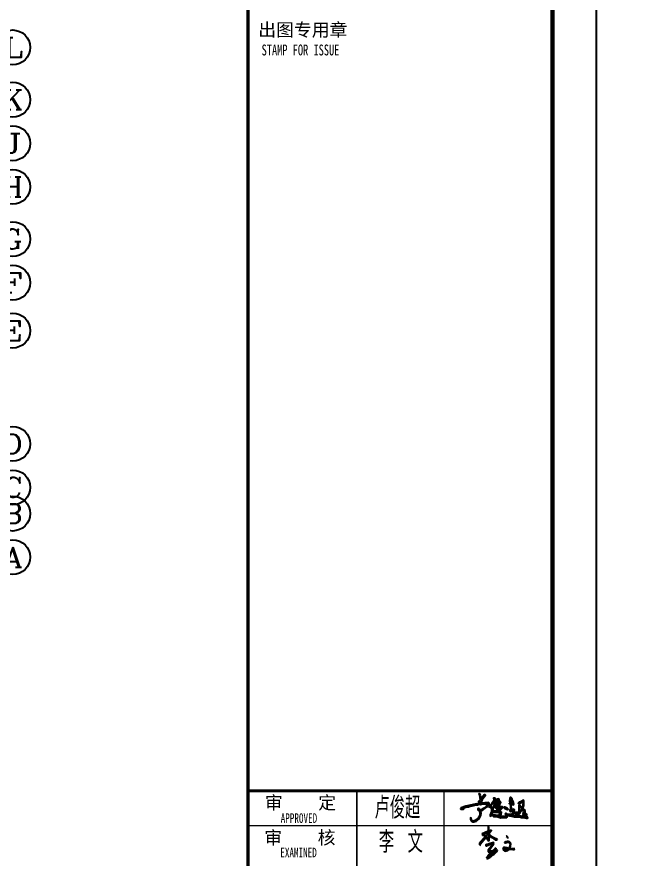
# Model space of a CAD drawing. Extents: x 27938 to 1507990, y 110129 to 923079.
# Drawn here: x 683202 to 697858, y 594601 to 613934 of the extents above; entities that cross this region are included whole.
import ezdxf
from ezdxf.enums import TextEntityAlignment as Align
from ezdxf.xclip import XClip

# ---------------------------------------------------------------- set-up
doc = ezdxf.new("R2010")
doc.units = 0
doc.header["$LTSCALE"] = 1000
doc.header["$MEASUREMENT"] = 0
doc.header["$XCLIPFRAME"] = 0
doc.linetypes.add('DASH', pattern=[0.35, 0.25, -0.1])
for name, color, linetype in [('AXIS', 3, 'Continuous'), ('AXIS_TEXT', 7, 'Continuous'), ('DOTE', 1, 'Continuous'), ('图框', 140, 'Continuous'), ('图签文字', 147, 'Continuous'), ('电子签名-李文', 7, 'DASH'), ('签名-水', 7, 'Continuous')]:
    doc.layers.add(name, color=color, linetype=linetype)
doc.layers.add('yichutu', color=7, linetype='Continuous', true_color=0xffffff, plot=False)
doc.styles.add('_TCH_AXIS', font='COMPLEX', dxfattribs={"bigfont": 'GBCBIG'})
doc.styles.add('COMPLEX', font='COMPLEX')
doc.styles.add('建筑图签-1', font='simhei.ttf', dxfattribs={"width": 0.7})
doc.styles.add('建筑图签-2', font='TXT.shx', dxfattribs={"width": 0.5, "bigfont": 'HZTXT.shx'})

# ---------------------------------------------------------------- blocks, each defined once
blk = doc.blocks.new('A$C74D73064')
at = {"layer": 'DOTE', "color": 5}
for p, q in [((186069.2, 61719.3), (-82096.5, 61719.3)), ((186069.2, 54519.3), (-82096.5, 54519.3))]:
    blk.add_line(p, q, dxfattribs=at)
blk = doc.blocks.new('ljc')
at = {"linetype": 'Continuous'}
h = blk.add_hatch(color=0, dxfattribs=at)
h.paths.add_polyline_path([(2022.8, 1567.7), (2018.8, 1563.7), (2019.8, 1561.7), (2023.8, 1561.7), (2021.8, 1551.7), (1954.8, 1537.7), (1932.8, 1529.7), (1929.8, 1526.7), (1928.8, 1524.7), (1930.8, 1522.7), (1943.8, 1523.7), (1945.8, 1525.7), (1941.8, 1527.7), (1959.8, 1534.7), (1966.8, 1534.7), (1974.8, 1537.7), (1984.8, 1538.7), (1997.8, 1542.7), (2009.8, 1543.7), (2017.8, 1546.7), (2024.8, 1545.7), (2034.8, 1548.7), (2060.8, 1549.7), (2051.8, 1536.7), (2041.8, 1527.7), (2027.8, 1520.7), (2022.8, 1520.7), (2017.8, 1525.7), (2014.8, 1526.7), (2012.8, 1524.7), (2012.8, 1520.7), (2018.8, 1515.7), (2021.8, 1507.7), (2021.8, 1493.7), (2011.8, 1476.7), (1999.8, 1468.7), (1987.8, 1466.7), (1981.8, 1472.7), (1979.8, 1479.7), (1977.8, 1481.7), (1977.8, 1474.7), (1980.8, 1467.7), (1987.8, 1462.7), (1993.8, 1462.7), (2004.8, 1466.7), (2017.8, 1477.7), (2026.8, 1492.7), (2027.8, 1503.7), (2024.8, 1516.7), (2032.8, 1517.7), (2053.8, 1532.7), (2066.8, 1548.7), (2066.8, 1551.7), (2063.8, 1554.7), (2028.8, 1552.7), (2035.8, 1574.7), (2048.8, 1590.7), (2046.8, 1592.7), (2042.8, 1591.7), (2027.8, 1572.7), (2024.8, 1588.7), (2020.8, 1596.7), (2017.8, 1598.7), (2016.8, 1596.7), (2019.8, 1589.7)])
h.paths.add_polyline_path([(2080.8, 1521.7), (2080.8, 1527.7), (2074.8, 1540.7), (2092.8, 1561.7), (2096.8, 1571.7), (2093.8, 1576.7), (2086.8, 1575.7), (2088.8, 1571.7), (2091.8, 1571.7), (2090.8, 1566.7), (2079.8, 1550.7), (2065.8, 1536.7), (2064.8, 1534.7), (2066.8, 1532.7), (2072.8, 1534.7), (2076.8, 1522.7), (2076.8, 1512.7), (2071.8, 1495.7), (2071.8, 1491.7), (2073.8, 1489.7), (2077.8, 1493.7), (2082.8, 1509.7), (2098.8, 1509.7), (2118.8, 1506.7), (2118.8, 1499.7), (2115.8, 1495.7), (2107.8, 1492.7), (2086.8, 1495.7), (2083.8, 1491.7), (2086.8, 1488.7), (2102.8, 1487.7), (2121.8, 1482.7), (2139.8, 1483.7), (2147.8, 1481.7), (2151.8, 1485.7), (2151.8, 1490.7), (2147.8, 1487.7), (2124.8, 1487.7), (2113.8, 1489.7), (2123.8, 1498.7), (2125.8, 1508.7), (2120.8, 1511.7), (2118.8, 1510.7), (2107.8, 1513.7), (2123.8, 1522.7), (2131.8, 1531.7), (2129.8, 1534.7), (2120.8, 1535.7), (2114.8, 1532.7), (2108.8, 1532.7), (2122.8, 1554.7), (2120.8, 1558.7), (2113.8, 1556.7), (2115.8, 1563.7), (2114.8, 1568.7), (2110.8, 1572.7), (2104.8, 1571.7), (2092.8, 1553.7)])
h.paths.add_polyline_path([(2088.8, 1534.7), (2096.8, 1534.7), (2111.8, 1550.7), (2115.8, 1551.7), (2110.8, 1542.7), (2098.8, 1527.7), (2100.8, 1525.7), (2113.8, 1527.7), (2120.8, 1530.7), (2123.8, 1529.7), (2117.8, 1523.7), (2100.8, 1514.7), (2083.8, 1513.7), (2083.8, 1517.7)], flags=16)
h.paths.add_polyline_path([(2092.8, 1536.7), (2094.8, 1539.7), (2102.8, 1545.7), (2095.8, 1536.7)], flags=16)
h.paths.add_polyline_path([(2092.8, 1543.7), (2093.8, 1548.7), (2105.8, 1567.7), (2108.8, 1568.7), (2110.8, 1566.7), (2107.8, 1553.7), (2103.8, 1549.7)], flags=16)
h.paths.add_polyline_path([(2140.8, 1533.7), (2137.8, 1532.7), (2136.8, 1530.7), (2141.8, 1526.7), (2154.8, 1521.7), (2157.8, 1522.7), (2152.8, 1527.7)])
h.paths.add_polyline_path([(2174.8, 1521.7), (2172.8, 1523.7), (2171.8, 1545.7), (2182.8, 1544.7), (2184.8, 1546.7), (2182.8, 1556.7), (2177.8, 1565.7), (2176.8, 1560.7), (2179.8, 1555.7), (2180.8, 1549.7), (2174.8, 1549.7), (2169.8, 1553.7), (2168.8, 1573.7), (2170.8, 1573.7), (2174.8, 1568.7), (2175.8, 1570.7), (2169.8, 1578.7), (2166.8, 1578.7), (2164.8, 1576.7), (2163.8, 1561.7), (2165.8, 1552.7), (2162.8, 1552.7), (2161.8, 1550.7), (2166.8, 1546.7), (2168.8, 1536.7), (2168.8, 1523.7), (2165.8, 1520.7), (2164.8, 1516.7), (2167.8, 1512.7), (2169.8, 1512.7), (2172.8, 1516.7), (2179.8, 1516.7), (2177.8, 1501.7), (2174.8, 1499.7), (2166.8, 1498.7), (2174.8, 1495.7), (2179.8, 1496.7), (2182.8, 1499.7), (2183.8, 1510.7), (2186.8, 1520.7), (2184.8, 1522.7)])
h.paths.add_polyline_path([(2232.8, 1541.7), (2232.8, 1563.7), (2230.8, 1566.7), (2214.8, 1557.7), (2209.8, 1556.7), (2205.8, 1551.7), (2210.8, 1547.7), (2210.8, 1550.7), (2228.8, 1559.7), (2227.8, 1541.7), (2226.8, 1536.7), (2223.8, 1532.7), (2219.8, 1533.7), (2212.8, 1541.7), (2210.8, 1542.7), (2208.8, 1540.7), (2208.8, 1507.7), (2188.8, 1507.7), (2186.8, 1505.7), (2190.8, 1502.7), (2212.8, 1502.7), (2216.8, 1510.7), (2221.8, 1515.7), (2231.8, 1517.7), (2233.8, 1512.7), (2233.8, 1504.7), (2226.8, 1504.7), (2231.8, 1501.7), (2231.8, 1499.7), (2227.8, 1496.7), (2228.8, 1492.7), (2238.8, 1494.7), (2242.8, 1488.7), (2242.8, 1485.7), (2211.8, 1491.7), (2188.8, 1491.7), (2178.8, 1493.7), (2175.8, 1495.7), (2166.8, 1495.7), (2163.8, 1497.7), (2153.8, 1498.7), (2146.8, 1502.7), (2143.8, 1502.7), (2142.8, 1500.7), (2143.8, 1497.7), (2152.8, 1493.7), (2173.8, 1490.7), (2185.8, 1486.7), (2210.8, 1486.7), (2221.8, 1483.7), (2229.8, 1483.7), (2242.8, 1479.7), (2248.8, 1479.7), (2250.8, 1481.7), (2243.8, 1495.7), (2245.8, 1498.7), (2237.8, 1502.7), (2238.8, 1512.7), (2236.8, 1519.7), (2232.8, 1522.7), (2223.8, 1521.7), (2213.8, 1515.7), (2211.8, 1521.7), (2212.8, 1535.7), (2219.8, 1529.7), (2227.8, 1529.7), (2229.8, 1531.7)])
at = {"color": 0, "linetype": 'Continuous', "elevation": 16426272}
for points in [[(1929.8, 1526.7), (1928.8, 1524.7), (1930.8, 1522.7), (1943.8, 1523.7), (1945.8, 1525.7), (1941.8, 1527.7), (1959.8, 1534.7), (1966.8, 1534.7), (1974.8, 1537.7), (1984.8, 1538.7), (1997.8, 1542.7), (2009.8, 1543.7), (2017.8, 1546.7), (2024.8, 1545.7), (2034.8, 1548.7), (2060.8, 1549.7), (2051.8, 1536.7), (2041.8, 1527.7), (2027.8, 1520.7), (2022.8, 1520.7), (2017.8, 1525.7), (2014.8, 1526.7), (2012.8, 1524.7), (2012.8, 1520.7), (2018.8, 1515.7), (2021.8, 1507.7), (2021.8, 1493.7), (2011.8, 1476.7), (1999.8, 1468.7), (1987.8, 1466.7), (1981.8, 1472.7), (1979.8, 1479.7), (1977.8, 1481.7), (1977.8, 1474.7), (1980.8, 1467.7), (1987.8, 1462.7), (1993.8, 1462.7), (2004.8, 1466.7), (2017.8, 1477.7), (2026.8, 1492.7), (2027.8, 1503.7), (2024.8, 1516.7), (2032.8, 1517.7), (2053.8, 1532.7), (2066.8, 1548.7), (2066.8, 1551.7), (2063.8, 1554.7), (2028.8, 1552.7), (2035.8, 1574.7), (2048.8, 1590.7), (2046.8, 1592.7), (2042.8, 1591.7), (2027.8, 1572.7), (2024.8, 1588.7), (2020.8, 1596.7), (2017.8, 1598.7), (2016.8, 1596.7), (2019.8, 1589.7), (2022.8, 1567.7), (2018.8, 1563.7), (2019.8, 1561.7), (2023.8, 1561.7), (2021.8, 1551.7), (1954.8, 1537.7), (1932.8, 1529.7), (1929.8, 1526.7)], [(2065.8, 1536.7), (2064.8, 1534.7), (2066.8, 1532.7), (2072.8, 1534.7), (2076.8, 1522.7), (2076.8, 1512.7), (2071.8, 1495.7), (2071.8, 1491.7), (2073.8, 1489.7), (2077.8, 1493.7), (2082.8, 1509.7), (2098.8, 1509.7), (2118.8, 1506.7), (2118.8, 1499.7), (2115.8, 1495.7), (2107.8, 1492.7), (2086.8, 1495.7), (2083.8, 1491.7), (2086.8, 1488.7), (2102.8, 1487.7), (2121.8, 1482.7), (2139.8, 1483.7), (2147.8, 1481.7), (2151.8, 1485.7), (2151.8, 1490.7), (2147.8, 1487.7), (2124.8, 1487.7), (2113.8, 1489.7), (2123.8, 1498.7), (2125.8, 1508.7), (2120.8, 1511.7), (2118.8, 1510.7), (2107.8, 1513.7), (2123.8, 1522.7), (2131.8, 1531.7), (2129.8, 1534.7), (2120.8, 1535.7), (2114.8, 1532.7), (2108.8, 1532.7), (2122.8, 1554.7), (2120.8, 1558.7), (2113.8, 1556.7), (2115.8, 1563.7), (2114.8, 1568.7), (2110.8, 1572.7), (2104.8, 1571.7), (2092.8, 1553.7), (2080.8, 1521.7), (2080.8, 1527.7), (2074.8, 1540.7), (2092.8, 1561.7), (2096.8, 1571.7), (2093.8, 1576.7), (2086.8, 1575.7), (2088.8, 1571.7), (2091.8, 1571.7), (2090.8, 1566.7), (2079.8, 1550.7), (2065.8, 1536.7)], [(2162.8, 1552.7), (2161.8, 1550.7), (2166.8, 1546.7), (2168.8, 1536.7), (2168.8, 1523.7), (2165.8, 1520.7), (2164.8, 1516.7), (2167.8, 1512.7), (2169.8, 1512.7), (2172.8, 1516.7), (2179.8, 1516.7), (2177.8, 1501.7), (2174.8, 1499.7), (2166.8, 1498.7), (2174.8, 1495.7), (2179.8, 1496.7), (2182.8, 1499.7), (2183.8, 1510.7), (2186.8, 1520.7), (2184.8, 1522.7), (2174.8, 1521.7), (2172.8, 1523.7), (2171.8, 1545.7), (2182.8, 1544.7), (2184.8, 1546.7), (2182.8, 1556.7), (2177.8, 1565.7), (2176.8, 1560.7), (2179.8, 1555.7), (2180.8, 1549.7), (2174.8, 1549.7), (2169.8, 1553.7), (2168.8, 1573.7), (2170.8, 1573.7), (2174.8, 1568.7), (2175.8, 1570.7), (2169.8, 1578.7), (2166.8, 1578.7), (2164.8, 1576.7), (2163.8, 1561.7), (2165.8, 1552.7), (2162.8, 1552.7)], [(2015.8, 1560.7), (2014.8, 1559.7), (2016.8, 1559.7), (2015.8, 1560.7)], [(2016.8, 1561.7), (2015.8, 1560.7), (2018.8, 1560.7), (2016.8, 1561.7)], [(2083.8, 1513.7), (2083.8, 1517.7), (2088.8, 1534.7), (2096.8, 1534.7), (2111.8, 1550.7), (2115.8, 1551.7), (2110.8, 1542.7), (2098.8, 1527.7), (2100.8, 1525.7), (2113.8, 1527.7), (2120.8, 1530.7), (2123.8, 1529.7), (2117.8, 1523.7), (2100.8, 1514.7), (2083.8, 1513.7)], [(2092.8, 1543.7), (2093.8, 1548.7), (2105.8, 1567.7), (2108.8, 1568.7), (2110.8, 1566.7), (2107.8, 1553.7), (2103.8, 1549.7), (2092.8, 1543.7)], [(2092.8, 1536.7), (2094.8, 1539.7), (2102.8, 1545.7), (2095.8, 1536.7), (2092.8, 1536.7)], [(2137.8, 1532.7), (2136.8, 1530.7), (2141.8, 1526.7), (2154.8, 1521.7), (2157.8, 1522.7), (2152.8, 1527.7), (2140.8, 1533.7), (2137.8, 1532.7)], [(2143.8, 1502.7), (2142.8, 1500.7), (2143.8, 1497.7), (2152.8, 1493.7), (2173.8, 1490.7), (2185.8, 1486.7), (2210.8, 1486.7), (2221.8, 1483.7), (2229.8, 1483.7), (2242.8, 1479.7), (2248.8, 1479.7), (2250.8, 1481.7), (2243.8, 1495.7), (2245.8, 1498.7), (2237.8, 1502.7), (2238.8, 1512.7), (2236.8, 1519.7), (2232.8, 1522.7), (2223.8, 1521.7), (2213.8, 1515.7), (2211.8, 1521.7), (2212.8, 1535.7), (2219.8, 1529.7), (2227.8, 1529.7), (2229.8, 1531.7), (2232.8, 1541.7), (2232.8, 1563.7), (2230.8, 1566.7), (2214.8, 1557.7), (2209.8, 1556.7), (2205.8, 1551.7), (2210.8, 1547.7), (2210.8, 1550.7), (2228.8, 1559.7), (2227.8, 1541.7), (2226.8, 1536.7), (2223.8, 1532.7), (2219.8, 1533.7), (2212.8, 1541.7), (2210.8, 1542.7), (2208.8, 1540.7), (2208.8, 1507.7), (2188.8, 1507.7), (2186.8, 1505.7), (2190.8, 1502.7), (2212.8, 1502.7), (2216.8, 1510.7), (2221.8, 1515.7), (2231.8, 1517.7), (2233.8, 1512.7), (2233.8, 1504.7), (2226.8, 1504.7), (2231.8, 1501.7), (2231.8, 1499.7), (2227.8, 1496.7), (2228.8, 1492.7), (2238.8, 1494.7), (2242.8, 1488.7), (2242.8, 1485.7), (2211.8, 1491.7), (2188.8, 1491.7), (2178.8, 1493.7), (2175.8, 1495.7), (2166.8, 1495.7), (2163.8, 1497.7), (2153.8, 1498.7), (2146.8, 1502.7), (2143.8, 1502.7)], [(2176.8, 1568.7), (2175.8, 1569.7), (2174.8, 1566.7), (2176.8, 1564.7), (2176.8, 1568.7)]]:
    blk.add_lwpolyline(points, dxfattribs=at)
blk = doc.blocks.new('A$C44B256A7')
at = {"layer": '电子签名-李文'}
h = blk.add_hatch(color=0, dxfattribs=at)
h.dxf.hatch_style = 1
h.paths.add_polyline_path([(934, -1198), (941, -1210), (956, -1216), (968, -1207), (992, -1199), (1012, -1194), (1037, -1192), (1054, -1200), (1076, -1215), (1093, -1230), (1096, -1243), (1095, -1265), (1092, -1286), (1086, -1310), (1075, -1335), (1059, -1365), (1039, -1388), (1024, -1405), (1007, -1416), (991, -1423), (973, -1429), (958, -1429), (945, -1423), (936, -1414), (927, -1402), (919, -1391), (910, -1376), (910, -1366), (915, -1361), (935, -1366), (957, -1369), (977, -1373), (1002, -1377), (1020, -1380), (1055, -1386), (1075, -1389), (1102, -1393), (1140, -1392), (1169, -1396), (1199, -1396), (1222, -1404), (1226, -1395), (1230, -1384), (1221, -1380), (1202, -1379), (1168, -1378), (1110, -1373), (1073, -1371), (1046, -1369), (997, -1351), (972, -1349), (946, -1344), (925, -1342), (903, -1340), (893, -1348), (890, -1366), (894, -1381), (897, -1390), (916, -1418), (935, -1434), (951, -1442), (978, -1445), (993, -1442), (1013, -1435), (1029, -1424), (1042, -1415), (1055, -1395), (1073, -1371), (1079, -1362), (1095, -1333), (1111, -1306), (1111, -1281), (1114, -1251), (1116, -1233), (1101, -1208), (1084, -1194), (1069, -1182), (1055, -1176), (1037, -1171), (1016, -1172), (990, -1176), (970, -1183), (958, -1186), (940, -1186), (934, -1191)])
h.paths.add_polyline_path([(987, -1030), (1007, -1049), (1020, -1066), (1032, -1071), (1036, -1064), (1030, -1052), (1020, -1039), (1013, -1028), (1006, -1017), (992, -1016), (986, -1024)])
h.paths.add_polyline_path([(395, -1278), (403, -1295), (420, -1295), (516, -1261), (580, -1237), (606, -1225), (604, -1242), (569, -1289), (521, -1338), (502, -1370), (469, -1415), (459, -1437), (466, -1461), (473, -1463), (505, -1473), (561, -1464), (589, -1463), (635, -1455), (656, -1452), (683, -1449), (699, -1446), (687, -1462), (666, -1475), (650, -1485), (642, -1496), (607, -1527), (583, -1544), (580, -1546), (575, -1557), (545, -1583), (532, -1592), (516, -1602), (509, -1608), (462, -1636), (449, -1640), (446, -1634), (474, -1608), (494, -1591), (506, -1568), (523, -1548), (531, -1543), (553, -1516), (584, -1491), (603, -1465), (635, -1430), (668, -1402), (694, -1383), (693, -1366), (669, -1376), (650, -1395), (619, -1417), (594, -1442), (569, -1472), (533, -1499), (492, -1545), (460, -1590), (425, -1625), (417, -1648), (432, -1658), (463, -1657), (488, -1643), (516, -1628), (543, -1606), (571, -1586), (603, -1554), (635, -1533), (664, -1502), (690, -1485), (715, -1464), (726, -1446), (732, -1424), (710, -1420), (656, -1427), (590, -1434), (534, -1446), (510, -1444), (492, -1444), (486, -1428), (519, -1384), (565, -1324), (604, -1274), (630, -1231), (626, -1201), (589, -1206), (563, -1218), (528, -1229), (519, -1232), (499, -1236), (473, -1243), (448, -1253), (428, -1261), (405, -1271), (394, -1276)])
edge = h.paths.add_edge_path()
edge.add_line((470, -744), (463, -751))
edge.add_line((479, -744), (470, -744))
edge.add_line((486, -757), (479, -744))
edge.add_line((488, -983), (488, -948))
edge.add_line((505, -985), (488, -983))
edge.add_line((531, -998), (505, -985))
edge.add_line((559, -1019), (531, -998))
edge.add_line((586, -1042), (559, -1019))
edge.add_line((649, -1079), (586, -1042))
edge.add_line((698, -1095), (649, -1079))
edge.add_line((735, -1105), (698, -1095))
edge.add_line((727, -1120), (735, -1105))
edge.add_line((692, -1122), (727, -1120))
edge.add_line((655, -1122), (692, -1122))
edge.add_line((675, -1107), (655, -1122))
edge.add_line((627, -1093), (675, -1107))
edge.add_line((570, -1058), (627, -1093))
edge.add_line((495, -1007), (570, -1058))
edge.add_line((490, -1012), (495, -1007))
edge.add_line((495, -1144), (490, -1012))
edge.add_line((491, -1152), (495, -1144))
edge.add_line((471, -1149), (491, -1152))
edge.add_line((413, -1057), (471, -1149))
edge.add_line((371, -1021), (413, -1057))
edge.add_line((341, -1002), (371, -1021))
edge.add_line((314, -991), (341, -1002))
edge.add_line((286, -969), (314, -991))
edge.add_line((297, -954), (286, -969))
edge.add_line((497, -860), (487, -865))
edge.add_line((563, -849), (497, -860))
edge.add_line((565, -866), (563, -849))
edge.add_line((448, -990), (471, -966))
edge.add_line((239, -1246), (448, -990))
edge.add_line((247, -1268), (239, -1246))
edge.add_line((227, -1272), (247, -1268))
edge.add_line((213, -1252), (227, -1272))
edge.add_line((221, -1213), (213, -1252))
edge.add_line((366, -1049), (221, -1213))
edge.add_line((531, -873), (487, -920))
edge.add_line((523, -874), (531, -873))
edge.add_line((444, -905), (468, -895))
edge.add_line((350, -952), (444, -905))
edge.add_line((322, -977), (350, -952))
edge.add_line((376, -998), (322, -977))
edge.add_line((410, -1028), (376, -998))
edge.add_line((430, -1046), (410, -1028))
edge.add_line((458, -1093), (430, -1046))
edge.add_line((476, -1116), (458, -1093))
edge.add_line((463, -751), (470, -938))
h = blk.add_hatch(color=0, dxfattribs=at)
h.dxf.hatch_style = 1
h.paths.add_polyline_path([(322, -977), (350, -952), (444, -905), (468, -895), (468, -874), (297, -954), (286, -969), (314, -991), (341, -1002), (371, -1021), (383, -1031), (397, -1017), (376, -998)])
h = blk.add_hatch(color=0, dxfattribs=at)
h.dxf.hatch_style = 1
h.paths.add_polyline_path([(470, -938), (397, -1017), (414, -1031), (448, -990), (471, -966), (476, -1116), (458, -1093), (430, -1046), (414, -1032), (401, -1047), (413, -1057), (471, -1149), (491, -1152), (495, -1144), (490, -1012), (495, -1007), (570, -1058), (627, -1093), (675, -1107), (655, -1122), (692, -1122), (727, -1120), (735, -1105), (698, -1095), (649, -1079), (586, -1042), (559, -1019), (531, -998), (505, -985), (488, -983), (488, -948), (565, -866), (563, -849), (497, -860), (487, -865), (486, -757), (479, -744), (470, -744), (463, -751)])
h.paths.add_polyline_path([(487, -888), (535, -869), (487, -920)], flags=16)
h = blk.add_hatch(color=0, dxfattribs=at)
h.dxf.hatch_style = 1
h.paths.add_polyline_path([(401, -1047), (383, -1031), (366, -1049), (221, -1213), (213, -1252), (227, -1272), (247, -1268), (239, -1246)])
h.paths.add_polyline_path([(414, -1032), (410, -1028), (397, -1017), (383, -1031), (401, -1047)])
h = blk.add_hatch(color=0, dxfattribs=at)
h.dxf.hatch_style = 1
h.paths.add_polyline_path([(604, -1432), (594, -1442), (576, -1464), (589, -1463), (607, -1460), (636, -1429)])
h.paths.add_polyline_path([(1055, -1386), (1061, -1387), (1073, -1371), (1055, -1370), (1043, -1384)])
at = {"layer": '电子签名-李文', "color": 0}
for p, q in [((297, -954, 0), (286, -969, 0)), ((468, -874, 0), (297, -954, 0)), ((322, -977, 0), (350, -952, 0)), ((350, -952, 0), (444, -905, 0)), ((470, -938, 0), (366, -1049, 0)), ((444, -905, 0), (468, -895, 0)), ((448, -990, 0), (471, -966, 0)), ((470, -744, 0), (463, -751, 0)), ((463, -751, 0), (470, -938, 0)), ((479, -744, 0), (470, -744, 0)), ((471, -966, 0), (476, -1116, 0)), ((486, -757, 0), (479, -744, 0)), ((487, -865, 0), (486, -757, 0)), ((497, -860, 0), (487, -865, 0)), ((531, -873, 0), (487, -920, 0)), ((487, -888, 0), (523, -874, 0)), ((487, -920, 0), (487, -888, 0)), ((488, -948, 0), (565, -866, 0)), ((488, -983, 0), (488, -948, 0)), ((563, -849, 0), (497, -860, 0)), ((523, -874, 0), (531, -873, 0)), ((565, -866, 0), (563, -849, 0)), ((366, -1049, 0), (221, -1213, 0)), ((239, -1246, 0), (448, -990, 0)), ((286, -969, 0), (314, -991, 0)), ((314, -991, 0), (341, -1002, 0)), ((376, -998, 0), (322, -977, 0)), ((341, -1002, 0), (371, -1021, 0)), ((371, -1021, 0), (413, -1057, 0)), ((410, -1028, 0), (376, -998, 0)), ((430, -1046, 0), (410, -1028, 0)), ((413, -1057, 0), (471, -1149, 0)), ((458, -1093, 0), (430, -1046, 0)), ((476, -1116, 0), (458, -1093, 0)), ((471, -1149, 0), (491, -1152, 0)), ((505, -985, 0), (488, -983, 0)), ((490, -1012, 0), (495, -1007, 0)), ((495, -1144, 0), (490, -1012, 0)), ((491, -1152, 0), (495, -1144, 0)), ((495, -1007, 0), (570, -1058, 0)), ((531, -998, 0), (505, -985, 0)), ((559, -1019, 0), (531, -998, 0)), ((586, -1042, 0), (559, -1019, 0)), ((570, -1058, 0), (627, -1093, 0)), ((649, -1079, 0), (586, -1042, 0)), ((627, -1093, 0), (675, -1107, 0)), ((698, -1095, 0), (649, -1079, 0)), ((675, -1107, 0), (655, -1122, 0)), ((655, -1122, 0), (692, -1122, 0)), ((692, -1122, 0), (727, -1120, 0)), ((735, -1105, 0), (698, -1095, 0)), ((727, -1120, 0), (735, -1105, 0)), ((221, -1213, 0), (213, -1252, 0)), ((213, -1252, 0), (227, -1272, 0)), ((227, -1272, 0), (247, -1268, 0)), ((247, -1268, 0), (239, -1246, 0))]:
    blk.add_line(p, q, dxfattribs=at)
at = {"layer": '电子签名-李文', "color": 0, "elevation": 0}
for points in [[(395, -1278), (403, -1295), (420, -1295), (516, -1261), (580, -1237), (606, -1225), (604, -1242), (569, -1289), (521, -1338), (502, -1370), (469, -1415), (459, -1437), (466, -1461), (473, -1463), (505, -1473), (561, -1464), (589, -1463), (635, -1455), (656, -1452), (683, -1449), (699, -1446), (687, -1462), (666, -1475), (650, -1485), (642, -1496), (607, -1527), (583, -1544), (580, -1546), (575, -1557), (545, -1583), (532, -1592), (516, -1602), (509, -1608), (462, -1636), (449, -1640), (446, -1634), (474, -1608), (494, -1591), (506, -1568), (523, -1548), (531, -1543), (553, -1516), (584, -1491), (603, -1465), (635, -1430), (668, -1402), (694, -1383), (693, -1366), (669, -1376), (650, -1395), (619, -1417), (594, -1442), (569, -1472), (533, -1499), (492, -1545), (460, -1590), (425, -1625), (417, -1648), (432, -1658), (463, -1657), (488, -1643), (516, -1628), (543, -1606), (571, -1586), (603, -1554), (635, -1533), (664, -1502), (690, -1485), (715, -1464), (726, -1446), (732, -1424), (710, -1420), (656, -1427), (590, -1434), (534, -1446), (510, -1444), (492, -1444), (486, -1428), (519, -1384), (565, -1324), (604, -1274), (630, -1231), (626, -1201), (589, -1206), (563, -1218), (528, -1229), (519, -1232), (499, -1236), (473, -1243), (448, -1253), (428, -1261), (405, -1271), (394, -1276), (395, -1278)], [(934, -1198), (941, -1210), (956, -1216), (968, -1207), (992, -1199), (1012, -1194), (1037, -1192), (1054, -1200), (1076, -1215), (1093, -1230), (1096, -1243), (1095, -1265), (1092, -1286), (1086, -1310), (1075, -1335), (1059, -1365), (1039, -1388), (1024, -1405), (1007, -1416), (991, -1423), (973, -1429), (958, -1429), (945, -1423), (936, -1414), (927, -1402), (919, -1391), (910, -1376), (910, -1366), (915, -1361), (935, -1366), (957, -1369), (977, -1373), (1002, -1377), (1020, -1380), (1055, -1386), (1075, -1389), (1102, -1393), (1140, -1392), (1169, -1396), (1199, -1396), (1222, -1404), (1226, -1395), (1230, -1384), (1221, -1380), (1202, -1379), (1168, -1378), (1110, -1373), (1073, -1371), (1046, -1369), (997, -1351), (972, -1349), (946, -1344), (925, -1342), (903, -1340), (893, -1348), (890, -1366), (894, -1381), (897, -1390), (916, -1418), (935, -1434), (951, -1442), (978, -1445), (993, -1442), (1013, -1435), (1029, -1424), (1042, -1415), (1055, -1395), (1073, -1371), (1079, -1362), (1095, -1333), (1111, -1306), (1111, -1281), (1114, -1251), (1116, -1233), (1101, -1208), (1084, -1194), (1069, -1182), (1055, -1176), (1037, -1171), (1016, -1172), (990, -1176), (970, -1183), (958, -1186), (940, -1186), (934, -1191), (934, -1198)], [(987, -1030), (1007, -1049), (1020, -1066), (1032, -1071), (1036, -1064), (1030, -1052), (1020, -1039), (1013, -1028), (1006, -1017), (992, -1016), (986, -1024), (987, -1030)]]:
    blk.add_lwpolyline(points, dxfattribs=at)
blk = doc.blocks.new('TK')
at = {"layer": '图框'}
blk.add_lwpolyline([(465375, 548714), (549475, 548714), (549475, 489314), (465375, 489314)], close=True, dxfattribs=at)
blk.add_lwpolyline([(465375, 548714), (549475, 548714), (549475, 489314), (465375, 489314)], close=True, dxfattribs=at)
at = {"layer": '图框', "const_width": 100}
blk.add_lwpolyline([(548475, 490314), (548475, 547714), (467875, 547714), (467875, 490314)], close=True, dxfattribs=at)
at = {"layer": '图框'}
for points, const_width in [([(541480, 490314), (541480, 547714)], 70), ([(548480, 503514), (541480, 503514)], 70), ([(541480, 503514), (548480, 503514)], 70), ([(543979, 497114), (543980, 503514)], 35), ([(545980, 497114), (545980, 503514)], 35), ([(541480, 502714), (548480, 502714)], 35)]:
    blk.add_lwpolyline(points, dxfattribs=dict(at, const_width=const_width))
at = {"layer": '签名-水', "color": 0, "linetype": 'Continuous', "xscale": 4.799999999813735, "yscale": 4.799999999813735, "zscale": 4.799999999813735}
blk.add_blockref('ljc', (537099, 495781, -78846106), dxfattribs=at)
at = {"layer": '签名-水', "color": 0, "xscale": 0.8, "yscale": 0.8, "zscale": 0.8}
blk.add_blockref('A$C44B256A7', (546622, 503288, 0), dxfattribs=at)
at = {"layer": '图框', "style": '建筑图签-1', "width": 0.7}
for s, height, p in [('STAMP FOR ISSUE', 250, (541793, 520395)), ('APPROVED ', 220, (542231, 502778)), ('EXAMINED  ', 220, (542222, 501988, -1799))]:
    blk.add_text(s, height=height, dxfattribs=at).set_placement(p)
at = {"layer": '图签文字', "color": 7, "style": '建筑图签-1'}
for s, p in [('出图专用章', (541716, 520832)), ('审    定', (541868, 503093)), ('审    核', (541855, 502291))]:
    blk.add_text(s, height=300, dxfattribs=at).set_placement(p)
at = {"layer": '签名-水', "color": 0, "style": '建筑图签-2', "width": 0.7}
for s, p in [('卢俊超', (544386, 502876)), ('李 文', (544484, 502090))]:
    blk.add_text(s, height=500, dxfattribs=at).set_placement(p)
blk = doc.blocks.new('yct-841-594-84100-59399.9999999999-100-1000.0')
at = {"layer": 'yichutu', "color": 7, "true_color": 0xffffff}
blk.add_lwpolyline([(0, 0), (0, 59400), (84100, 59400), (84100, 0)], close=True, dxfattribs=at)
blk = doc.blocks.new('_AXISO')
blk.add_circle((0, 0), 0.5)
at = {"layer": 'AXIS_TEXT', "style": 'COMPLEX', "width": 1.041667}
blk.add_attdef('A', text='', height=0.56, dxfattribs=at).set_placement((-0.25, -0.28), (0.25, -0.28), align=Align.FIT)

msp = doc.modelspace()

# ---------------------------------------------------------------- block references
msp.add_blockref('TK', (147028.8, 92654.3))
at = {"color": 8}
ref = msp.add_blockref('A$C74D73064', (561390.9, 549160.3), dxfattribs=at)
XClip(ref).set_block_clipping_path([(63315.4263309771, 50772.2529092039), (117315.4131985184, 70272.2529080271)])
at = {"layer": 'AXIS', "color": 8}
ref = msp.add_blockref('_AXISO', (683106.3, 613232.6), dxfattribs=dict(at, xscale=800, yscale=800, zscale=800))
ref.add_attrib('A', 'L', dxfattribs={"layer": 'AXIS_TEXT', "color": 8, "ltscale": 0.5, "height": 452.5, "style": '_TCH_AXIS', "width": 1.4}).set_placement((682880.1, 613006.3), (683332.6, 613006.3), align=Align.FIT)
ref = msp.add_blockref('_AXISO', (683106.3, 612032.6), dxfattribs=dict(at, xscale=800, yscale=800, zscale=800))
ref.add_attrib('A', 'K', dxfattribs={"layer": 'AXIS_TEXT', "color": 8, "ltscale": 0.5, "height": 452.5, "style": '_TCH_AXIS', "width": 1.105263}).set_placement((682880.1, 611806.3), (683332.6, 611806.3), align=Align.FIT)
ref = msp.add_blockref('_AXISO', (683106.3, 611032.6), dxfattribs=dict(at, xscale=800, yscale=800, zscale=800))
ref.add_attrib('A', 'J', dxfattribs={"layer": 'AXIS_TEXT', "color": 8, "ltscale": 0.5, "height": 452.5, "style": '_TCH_AXIS', "width": 1.909091}).set_placement((682880.1, 610806.3), (683332.6, 610806.3), align=Align.FIT)
ref = msp.add_blockref('_AXISO', (683106.3, 610032.8), dxfattribs=dict(at, xscale=800, yscale=800, zscale=800))
ref.add_attrib('A', 'H', dxfattribs={"layer": 'AXIS_TEXT', "color": 8, "ltscale": 0.5, "height": 452.5, "style": '_TCH_AXIS', "width": 1.05}).set_placement((682880.1, 609806.6), (683332.6, 609806.6), align=Align.FIT)
ref = msp.add_blockref('_AXISO', (683106.3, 608832.6), dxfattribs=dict(at, xscale=800, yscale=800, zscale=800))
ref.add_attrib('A', 'G', dxfattribs={"layer": 'AXIS_TEXT', "color": 8, "ltscale": 0.5, "height": 452.5, "style": '_TCH_AXIS', "width": 1.166667}).set_placement((682880.1, 608606.3), (683332.6, 608606.3), align=Align.FIT)
ref = msp.add_blockref('_AXISO', (683106.3, 607832.6), dxfattribs=dict(at, xscale=800, yscale=800, zscale=800))
ref.add_attrib('A', 'F', dxfattribs={"layer": 'AXIS_TEXT', "color": 8, "ltscale": 0.5, "height": 452.5, "style": '_TCH_AXIS', "width": 1.3125}).set_placement((682880.1, 607606.3), (683332.6, 607606.3), align=Align.FIT)
ref = msp.add_blockref('_AXISO', (683106.3, 606732.6), dxfattribs=dict(at, xscale=800, yscale=800, zscale=800))
ref.add_attrib('A', 'E', dxfattribs={"layer": 'AXIS_TEXT', "color": 8, "ltscale": 0.5, "height": 452.5, "style": '_TCH_AXIS', "width": 1.3125}).set_placement((682880.1, 606506.3), (683332.6, 606506.3), align=Align.FIT)
ref = msp.add_blockref('_AXISO', (683106.3, 604132.6), dxfattribs=dict(at, xscale=800, yscale=800, zscale=800))
ref.add_attrib('A', 'D', dxfattribs={"layer": 'AXIS_TEXT', "color": 8, "ltscale": 0.5, "height": 452.5, "style": '_TCH_AXIS', "width": 1.235294}).set_placement((682880.1, 603906.3), (683332.6, 603906.3), align=Align.FIT)
ref = msp.add_blockref('_AXISO', (683106.3, 603132.6), dxfattribs=dict(at, xscale=800, yscale=800, zscale=800))
ref.add_attrib('A', 'C', dxfattribs={"layer": 'AXIS_TEXT', "color": 8, "ltscale": 0.5, "height": 452.5, "style": '_TCH_AXIS', "width": 1.4}).set_placement((682880.1, 602906.3), (683332.6, 602906.3), align=Align.FIT)
ref = msp.add_blockref('_AXISO', (683106.3, 602532.6), dxfattribs=dict(at, xscale=800, yscale=800, zscale=800))
ref.add_attrib('A', 'B', dxfattribs={"layer": 'AXIS_TEXT', "color": 8, "ltscale": 0.5, "height": 452.5, "style": '_TCH_AXIS', "width": 1.235294}).set_placement((682880.1, 602306.3), (683332.6, 602306.3), align=Align.FIT)
ref = msp.add_blockref('_AXISO', (683106.3, 601532.6), dxfattribs=dict(at, xscale=800, yscale=800, zscale=800))
ref.add_attrib('A', 'A', dxfattribs={"layer": 'AXIS_TEXT', "color": 8, "ltscale": 0.5, "height": 452.5, "style": '_TCH_AXIS', "width": 1.166667}).set_placement((682880.1, 601306.3), (683332.6, 601306.3), align=Align.FIT)
at = {"layer": 'yichutu'}
msp.add_blockref('yct-841-594-84100-59399.9999999999-100-1000.0', (612403.9, 581968), dxfattribs=at)

doc.saveas('drawing.dxf')
